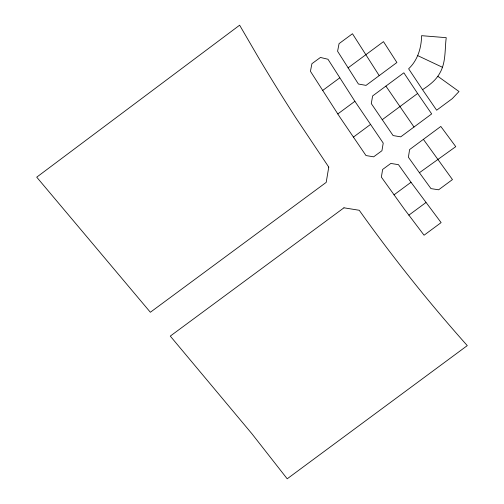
<?xml version="1.0" encoding="UTF-8"?>
<svg xmlns="http://www.w3.org/2000/svg" width="504" height="504" viewBox="0 0 504 504"><rect width="100%" height="100%" fill="white"/><g stroke="black" fill="none" stroke-linecap="round" stroke-linejoin="round"><path stroke-width="0.76" d="M422.547 89.693L408.624 68.783C417.671 60.322 421.457 47.798 421.571 35.677L446.229 37.674C444.717 49.424 446.046 62.307 439.904 72.967C436.01 80.23 429.276 85.252 422.547 89.693L436.653 110.212L452.271 98.652L458.999 91.52L437.812 76.287M348.056 67.883L383.487 41.643L396.894 62.509L366.036 85.384L358.407 84.017L337.592 51.257L339.053 43.646L352.472 33.743L379.21 75.632M382.183 119.744L417.614 93.473L403.855 72.815L372.607 95.955L371.291 103.597L393.095 135.57L400.737 136.842L431.676 113.917L417.614 93.473M423.385 139.35L409.601 149.568L408.397 157.223L419.416 172.721L430.964 188.609L438.619 189.8L452.46 179.575L423.385 139.35L440.817 126.441L455.761 146.651L419.416 172.721M337.781 113.967L354.892 101.304L327.972 59.252L320.437 57.456L311.913 63.699L310.439 71.31L339.891 117.186L365.986 155.547L373.628 156.832L381.938 150.727L383.223 143.086L354.892 101.304M353.329 137.164L370.409 124.52M393.983 194.872L411.012 182.272L398.475 164.663L390.821 163.435L382.618 169.464L381.377 177.124L404.334 209.116L424.066 235.217L441.113 222.611L411.012 182.272M322.573 90.531L339.715 77.881M408.857 215.158L425.911 202.57M417.728 55.623L442.43 67.278M414.005 127.014L385.906 86.115M328.759 167.095L326.201 182.379L150.362 312.26L36.723 177.169L239.627 25.2L258.489 57.595A1916.51 1916.51 0 0 0 295.917 117.949L328.759 167.095M343.949 207.812L170.283 336.099L251.899 433.73L287.204 478.8L467.277 345.618C428.866 302.494 392.729 257.336 359.245 210.275L343.949 207.812"/></g></svg>
